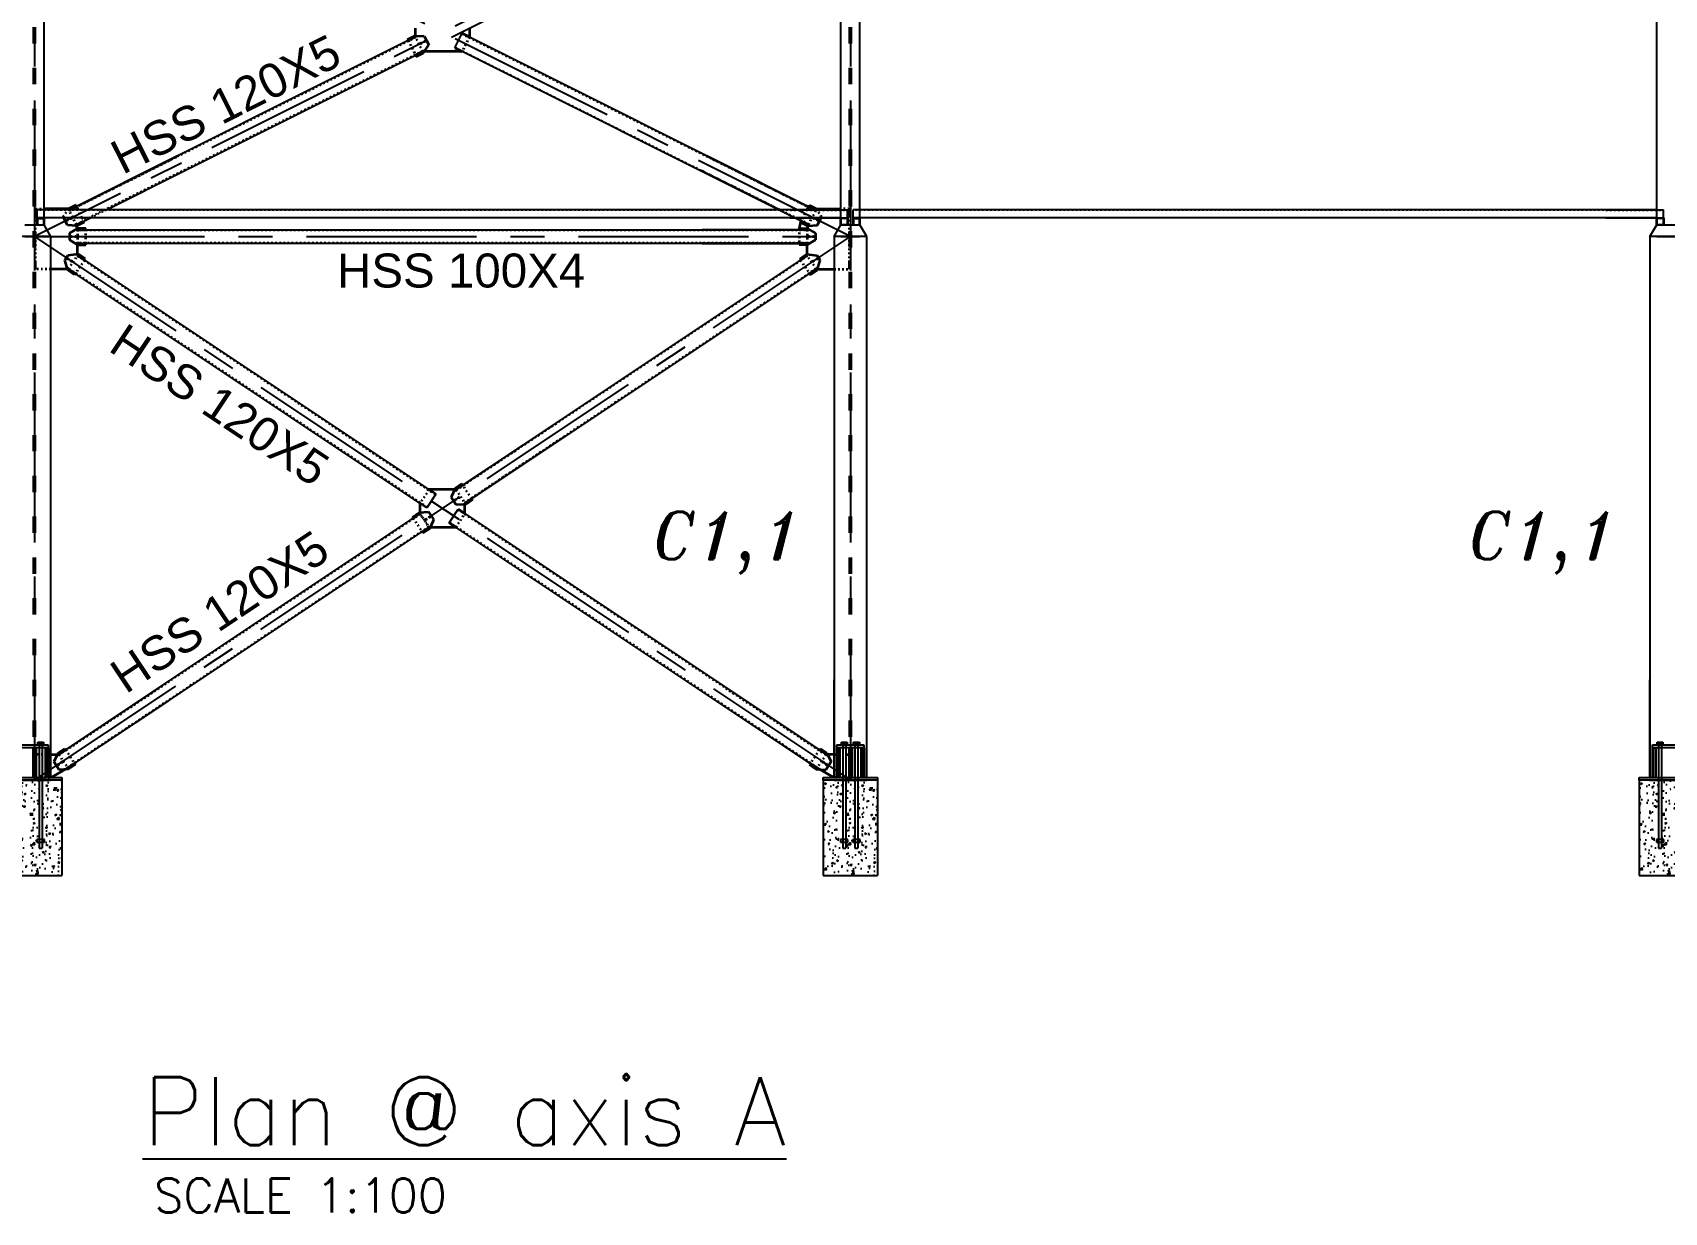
# Model space of a CAD drawing. Header units: inches. Extents: x -15 to 1885144, y -42615 to 866270.
# Drawn here: x 1666982 to 1678982, y -42615 to -33937 of the extents above; entities that cross this region are included whole.
import ezdxf
from ezdxf.enums import TextEntityAlignment as Align

# ---------------------------------------------------------------- set-up
doc = ezdxf.new("R2010")
doc.units = ezdxf.units.IN
doc.header["$LTSCALE"] = 100
doc.header["$MEASUREMENT"] = 0
for name, pattern in [('CENTER', [2, 1.25, -0.25, 0.25, -0.25]), ('dash line', [30, 12, -18]), ('PHANTOM2', [1.25, 0.625, -0.125, 0.125, -0.125, 0.125, -0.125])]:
    doc.linetypes.add(name, pattern=pattern)
for name, color, linetype in [('axis', 8, 'PHANTOM2'), ('bolt', 1, 'Continuous'), ('bracing', 6, 'Continuous'), ('layout', 7, 'Continuous'), ('pedestal', 9, 'Continuous'), ('purlins', 4, 'Continuous'), ('sections', 3, 'Continuous'), ('text', 3, 'Continuous')]:
    doc.layers.add(name, color=color, linetype=linetype)
doc.layers.add('gusset plate', color=1, linetype='Continuous', lineweight=35)
doc.layers.add('weld', color=2, linetype='Continuous', lineweight=35)
doc.styles.add('LEROY100', font='simplex.shx')
doc.styles.get("Standard").update_dxf_attribs({"font": 'arial.ttf'})
doc.styles.add('T45', font='simplex.shx', dxfattribs={"height": 4.5})
doc.styles.add('TEXT-3', font='ITALICT.shx', dxfattribs={"height": 350})
pattern_1 = [(45, (793036.16079, -96278.5283), (-0.088388347648, 0.088388347648), [])]

# ---------------------------------------------------------------- blocks, each defined once
blk = doc.blocks.new('*U1041')
at = {"layer": 'text', "linetype": 'Continuous', "style": 'TEXT-3'}
for s, p in [('C1,3', (-617, 5050)), ('C1,2', (-617, 407)), ('C1,1', (-617, -5334))]:
    blk.add_text(s, height=350, dxfattribs=at).set_placement(p)
blk = doc.blocks.new('*U1042')
at = {"layer": 'text', "color": 0, "linetype": 'ByBlock', "lineweight": -2, "transparency": 16777216}
for p in [(30000, 0), (36000, 0)]:
    blk.add_blockref('*U1041', p, dxfattribs=at)

msp = doc.modelspace()

# ---------------------------------------------------------------- hatches: boundary and pattern name
at = {"layer": 'bolt', "ltscale": 10}
h = msp.add_hatch(dxfattribs=at)
h.set_pattern_fill('ANSI31', color=256)
h.set_pattern_definition([(45, (787036.16079, -96278.5283), (-0.088388347648, 0.088388347648), [])])
h.paths.add_polyline_path([(1667035.789, -35300.118), (1667045.789, -35300.118), (1667045.789, -35305.118), (1667035.789, -35305.118)])
h = msp.add_hatch(dxfattribs=at)
h.set_pattern_fill('ANSI31', color=256)
h.set_pattern_definition(pattern_1)
h.paths.add_polyline_path([(1672955.789, -35300.118), (1672945.789, -35300.118), (1672945.789, -35305.118), (1672955.789, -35305.118)])
h = msp.add_hatch(dxfattribs=at)
h.set_pattern_fill('ANSI31', color=256)
h.set_pattern_definition(pattern_1)
h.paths.add_polyline_path([(1673035.789, -35300.118), (1673045.789, -35300.118), (1673045.789, -35305.118), (1673035.789, -35305.118)])
h = msp.add_hatch(dxfattribs=at)
h.set_pattern_fill('ANSI31', color=256)
h.set_pattern_definition([(45, (799036.16079, -96278.5283), (-0.088388347648, 0.088388347648), [])])
h.paths.add_polyline_path([(1678955.789, -35300.118), (1678945.789, -35300.118), (1678945.789, -35305.118), (1678955.789, -35305.118)])
at = {"layer": 'pedestal', "ltscale": 10}
h = msp.add_hatch(dxfattribs=at)
h.set_pattern_fill('AR-CONC', color=256, scale=19)
h.set_pattern_definition([(50, (718714.38, -80412.62), (136.279435, -11.922906), [14.25, -156.75]), (355, (718714.38, -80412.62), (-26.362753, 142.916505), [11.4, -125.4]), (100.451444, (718725.74, -80413.61), (109.91668, 130.993598), [12.110636, -133.217001]), (46.1842, (718714.38, -80374.62), (202.775853, -31.448663), [21.375, -235.125]), (96.635635, (718731.28, -80377.24), (177.58577, 185.082534), [18.165965, -199.825614]), (351.184164, (718714.38, -80374.62), (177.58577, 185.082534), [17.1, -188.1]), (21, (718733.38, -80384.12), (113.41234, -76.497589), [14.25, -156.75]), (326, (718733.38, -80384.12), (46.229913, 137.778509), [11.4, -125.4]), (71.451445, (718742.83, -80390.5), (159.642252, 61.280919), [12.110636, -133.217001]), (37.5, (718714.383, -80412.62), (2.3103725, 63.2498322), [0, -123.88, 0, -127.3, 0, -125.875]), (7.5, (718714.38, -80412.62), (49.983212, 74.9382253), [0, -72.58, 0, -121.03, 0, -47.975]), (327.5, (718672.013, -80412.62), (101.426263, -4.2854256), [0, -47.5, 0, -148.2, 0, -196.65]), (317.5, (718653.01, -80412.62), (110.805372, 19.019947), [0, -61.75, 0, -98.42, 0, -139.65])])
h.paths.add_polyline_path([(1666939.789, -39436.72), (1666795.789, -39436.72), (1666795.789, -40136.72), (1667195.789, -40136.72), (1667195.789, -39436.72), (1667051.789, -39436.72), (1667051.789, -39871.72), (1667068.289, -39871.72), (1667068.289, -39891.72), (1667051.789, -39891.72), (1667051.789, -39936.72), (1667029.789, -39936.72), (1667029.789, -39891.72), (1667013.289, -39891.72), (1667013.289, -39871.72), (1667029.789, -39871.72), (1667029.789, -39436.72), (1666961.789, -39436.72), (1666961.789, -39871.72), (1666978.289, -39871.72), (1666978.289, -39891.72), (1666961.789, -39891.72), (1666961.789, -39936.72), (1666939.789, -39936.72), (1666939.789, -39891.72), (1666923.289, -39891.72), (1666923.289, -39871.72), (1666939.789, -39871.72)])
h = msp.add_hatch(dxfattribs=at)
h.set_pattern_fill('AR-CONC', color=256, scale=19)
h.set_pattern_definition([(50, (724714.38, -80412.62), (136.279435, -11.922906), [14.25, -156.75]), (355, (724714.38, -80412.62), (-26.362753, 142.916505), [11.4, -125.4]), (100.451444, (724725.74, -80413.61), (109.91668, 130.993598), [12.110636, -133.217001]), (46.1842, (724714.38, -80374.62), (202.775853, -31.448663), [21.375, -235.125]), (96.635635, (724731.28, -80377.24), (177.58577, 185.082534), [18.165965, -199.825614]), (351.184164, (724714.38, -80374.62), (177.58577, 185.082534), [17.1, -188.1]), (21, (724733.38, -80384.12), (113.41234, -76.497589), [14.25, -156.75]), (326, (724733.38, -80384.12), (46.229913, 137.778509), [11.4, -125.4]), (71.451445, (724742.83, -80390.5), (159.642252, 61.280919), [12.110636, -133.217001]), (37.5, (724714.383, -80412.62), (2.3103725, 63.2498322), [0, -123.88, 0, -127.3, 0, -125.875]), (7.5, (724714.38, -80412.62), (49.983212, 74.9382253), [0, -72.58, 0, -121.03, 0, -47.975]), (327.5, (724672.013, -80412.62), (101.426263, -4.2854256), [0, -47.5, 0, -148.2, 0, -196.65]), (317.5, (724653.01, -80412.62), (110.805372, 19.019947), [0, -61.75, 0, -98.42, 0, -139.65])])
h.paths.add_polyline_path([(1672939.789, -39436.72), (1672795.789, -39436.72), (1672795.789, -40136.72), (1673195.789, -40136.72), (1673195.789, -39436.72), (1673051.789, -39436.72), (1673051.789, -39871.72), (1673068.289, -39871.72), (1673068.289, -39891.72), (1673051.789, -39891.72), (1673051.789, -39936.72), (1673029.789, -39936.72), (1673029.789, -39891.72), (1673013.289, -39891.72), (1673013.289, -39871.72), (1673029.789, -39871.72), (1673029.789, -39436.72), (1672961.789, -39436.72), (1672961.789, -39871.72), (1672978.289, -39871.72), (1672978.289, -39891.72), (1672961.789, -39891.72), (1672961.789, -39936.72), (1672939.789, -39936.72), (1672939.789, -39891.72), (1672923.289, -39891.72), (1672923.289, -39871.72), (1672939.789, -39871.72)])
h = msp.add_hatch(dxfattribs=at)
h.set_pattern_fill('AR-CONC', color=256, scale=19)
h.set_pattern_definition([(50, (730714.38, -80412.62), (136.279435, -11.922906), [14.25, -156.75]), (355, (730714.38, -80412.62), (-26.362753, 142.916505), [11.4, -125.4]), (100.451444, (730725.74, -80413.61), (109.91668, 130.993598), [12.110636, -133.217001]), (46.1842, (730714.38, -80374.62), (202.775853, -31.448663), [21.375, -235.125]), (96.635635, (730731.28, -80377.24), (177.58577, 185.082534), [18.165965, -199.825614]), (351.184164, (730714.38, -80374.62), (177.58577, 185.082534), [17.1, -188.1]), (21, (730733.38, -80384.12), (113.41234, -76.497589), [14.25, -156.75]), (326, (730733.38, -80384.12), (46.229913, 137.778509), [11.4, -125.4]), (71.451445, (730742.83, -80390.5), (159.642252, 61.280919), [12.110636, -133.217001]), (37.5, (730714.383, -80412.62), (2.3103725, 63.2498322), [0, -123.88, 0, -127.3, 0, -125.875]), (7.5, (730714.38, -80412.62), (49.983212, 74.9382253), [0, -72.58, 0, -121.03, 0, -47.975]), (327.5, (730672.013, -80412.62), (101.426263, -4.2854256), [0, -47.5, 0, -148.2, 0, -196.65]), (317.5, (730653.01, -80412.62), (110.805372, 19.019947), [0, -61.75, 0, -98.42, 0, -139.65])])
h.paths.add_polyline_path([(1678939.789, -39436.72), (1678795.789, -39436.72), (1678795.789, -40136.72), (1679195.789, -40136.72), (1679195.789, -39436.72), (1679051.789, -39436.72), (1679051.789, -39871.72), (1679068.289, -39871.72), (1679068.289, -39891.72), (1679051.789, -39891.72), (1679051.789, -39936.72), (1679029.789, -39936.72), (1679029.789, -39891.72), (1679013.289, -39891.72), (1679013.289, -39871.72), (1679029.789, -39871.72), (1679029.789, -39436.72), (1678961.789, -39436.72), (1678961.789, -39871.72), (1678978.289, -39871.72), (1678978.289, -39891.72), (1678961.789, -39891.72), (1678961.789, -39936.72), (1678939.789, -39936.72), (1678939.789, -39891.72), (1678923.289, -39891.72), (1678923.289, -39871.72), (1678939.789, -39871.72)])

# ---------------------------------------------------------------- linework, layer by layer
at = {"layer": 'axis', "linetype": 'CENTER', "ltscale": 10}
for p, q in [((1666995.789, -26436.72), (1666995.789, -39436.72)), ((1672995.789, -26436.72), (1672995.789, -39436.72)), ((1672995.789, -35436.72), (1666995.789, -32436.72)), ((1672995.789, -32436.72), (1666995.789, -35436.72)), ((1666995.789, -35436.72), (1672995.789, -35436.72)), ((1666995.789, -39436.72), (1672995.789, -35436.72)), ((1666995.789, -35436.72), (1672995.789, -39436.72))]:
    msp.add_line(p, q, dxfattribs=at)
at = {"layer": 'bolt', "ltscale": 10}
for p, q in [((1667035.789, -35305.118), (1667035.789, -35300.118)), ((1667045.789, -35305.118), (1667045.789, -35300.118)), ((1672945.789, -35305.118), (1672945.789, -35300.118)), ((1672955.789, -35305.118), (1672955.789, -35300.118)), ((1673035.789, -35305.118), (1673035.789, -35300.118)), ((1673045.789, -35305.118), (1673045.789, -35300.118)), ((1678945.789, -35305.118), (1678945.789, -35300.118)), ((1678955.789, -35305.118), (1678955.789, -35300.118)), ((1667195, -39304.378), (1667170.011, -39320.979)), ((1667207.494, -39296.078), (1667195, -39304.378)), ((1672784.084, -39296.078), (1672796.578, -39304.378)), ((1672796.578, -39304.378), (1672821.566, -39320.979))]:
    msp.add_line(p, q, dxfattribs=at)
at = {"layer": 'bolt'}
for p, q in [((1667019.789, -39176.72), (1667019.789, -39156.72)), ((1667019.789, -39156.72), (1667061.789, -39156.72)), ((1667029.789, -39176.72), (1667019.789, -39176.72)), ((1667029.789, -39156.72), (1667029.789, -39176.72)), ((1667040.789, -39156.72), (1667040.789, -39176.72)), ((1667051.789, -39156.72), (1667051.789, -39176.72)), ((1667061.789, -39156.72), (1667061.789, -39176.72)), ((1672929.789, -39176.72), (1672929.789, -39156.72)), ((1672929.789, -39156.72), (1672971.789, -39156.72)), ((1672939.789, -39176.72), (1672929.789, -39176.72)), ((1672939.789, -39156.72), (1672939.789, -39176.72)), ((1672950.789, -39156.72), (1672950.789, -39176.72)), ((1672961.789, -39156.72), (1672961.789, -39176.72)), ((1672971.789, -39156.72), (1672971.789, -39176.72)), ((1673019.789, -39176.72), (1673019.789, -39156.72)), ((1673019.789, -39156.72), (1673061.789, -39156.72)), ((1673029.789, -39176.72), (1673019.789, -39176.72)), ((1673029.789, -39156.72), (1673029.789, -39176.72)), ((1673040.789, -39156.72), (1673040.789, -39176.72)), ((1673051.789, -39156.72), (1673051.789, -39176.72)), ((1673061.789, -39156.72), (1673061.789, -39176.72)), ((1678929.789, -39176.72), (1678929.789, -39156.72)), ((1678929.789, -39156.72), (1678971.789, -39156.72)), ((1678939.789, -39176.72), (1678929.789, -39176.72)), ((1678939.789, -39156.72), (1678939.789, -39176.72)), ((1678950.789, -39156.72), (1678950.789, -39176.72)), ((1678961.789, -39156.72), (1678961.789, -39176.72)), ((1678971.789, -39156.72), (1678971.789, -39176.72)), ((1667029.789, -39436.72), (1667029.789, -39936.72)), ((1667051.789, -39436.72), (1667051.789, -39936.72)), ((1672939.789, -39436.72), (1672939.789, -39936.72)), ((1672961.789, -39436.72), (1672961.789, -39936.72)), ((1673029.789, -39436.72), (1673029.789, -39936.72)), ((1673051.789, -39436.72), (1673051.789, -39936.72)), ((1678939.789, -39436.72), (1678939.789, -39936.72)), ((1678961.789, -39436.72), (1678961.789, -39936.72)), ((1667068.289, -39871.72), (1667013.289, -39871.72)), ((1667013.289, -39871.72), (1667013.289, -39891.72)), ((1667013.289, -39891.72), (1667068.289, -39891.72)), ((1667029.789, -39936.72), (1667051.789, -39936.72)), ((1667068.289, -39891.72), (1667068.289, -39871.72)), ((1672978.289, -39871.72), (1672923.289, -39871.72)), ((1672923.289, -39871.72), (1672923.289, -39891.72)), ((1672923.289, -39891.72), (1672978.289, -39891.72)), ((1672939.789, -39936.72), (1672961.789, -39936.72)), ((1672978.289, -39891.72), (1672978.289, -39871.72)), ((1673068.289, -39871.72), (1673013.289, -39871.72)), ((1673013.289, -39871.72), (1673013.289, -39891.72)), ((1673013.289, -39891.72), (1673068.289, -39891.72)), ((1673029.789, -39936.72), (1673051.789, -39936.72)), ((1673068.289, -39891.72), (1673068.289, -39871.72)), ((1678978.289, -39871.72), (1678923.289, -39871.72)), ((1678923.289, -39871.72), (1678923.289, -39891.72)), ((1678923.289, -39891.72), (1678978.289, -39891.72)), ((1678939.789, -39936.72), (1678961.789, -39936.72)), ((1678978.289, -39891.72), (1678978.289, -39871.72))]:
    msp.add_line(p, q, dxfattribs=at)
at = {"layer": 'bolt', "linetype": 'dash line'}
for p, q in [((1667029.789, -39176.72), (1667029.789, -39436.72)), ((1667051.789, -39176.72), (1667051.789, -39436.72)), ((1672939.789, -39176.72), (1672939.789, -39436.72)), ((1672961.789, -39176.72), (1672961.789, -39436.72)), ((1673029.789, -39176.72), (1673029.789, -39436.72)), ((1673051.789, -39176.72), (1673051.789, -39436.72)), ((1678939.789, -39176.72), (1678939.789, -39436.72)), ((1678961.789, -39176.72), (1678961.789, -39436.72))]:
    msp.add_line(p, q, dxfattribs=at)
at = {"layer": 'bolt', "ltscale": 10}
for centre in [(1669838.208, -34015.511), (1669865.041, -34002.094), (1667236.537, -35316.347), (1667263.369, -35302.93), (1672728.208, -35302.93), (1672755.041, -35316.347), (1667267.774, -35436.72), (1667297.774, -35436.72), (1672693.803, -35436.72), (1672723.803, -35436.72), (1667242.048, -35600.888), (1667267.007, -35617.532), (1672724.571, -35617.532), (1672749.53, -35600.888), (1670090.654, -37373.477), (1670115.616, -37356.836), (1669875.962, -37516.605), (1669900.924, -37499.964), (1667170.011, -39320.979), (1667195, -39304.378), (1672796.578, -39304.378), (1672821.566, -39320.979)]:
    msp.add_circle(centre, 5, dxfattribs=at)
at = {"layer": 'bracing', "ltscale": 10}
for p, q in [((1670062.871, -33970.261), (1672407.158, -32798.118)), ((1670086.287, -34049.052), (1670139.953, -33941.72)), ((1669744.294, -33995.386), (1667303.619, -35215.724)), ((1672468.42, -35240.118), (1670139.953, -34075.884)), ((1670193.619, -33968.553), (1672687.959, -35215.724)), ((1667523.158, -35240.118), (1669797.959, -34102.717)), ((1668047.412, -34843.827), (1667249.953, -35242.556)), ((1671944.166, -34843.827), (1672741.625, -35242.556)), ((1667519.158, -35242.118), (1668101.077, -34951.158)), ((1672687.959, -35349.888), (1671890.5, -34951.158)), ((1667303.619, -35349.888), (1667407.158, -35298.118)), ((1667312.774, -35386.72), (1672678.803, -35386.72)), ((1672678.803, -35386.72), (1671906.527, -35386.72)), ((1672678.803, -35486.72), (1667312.774, -35486.72)), ((1671906.527, -35486.72), (1672678.803, -35486.72)), ((1667312.774, -35575.923), (1669896.779, -37298.592)), ((1672678.803, -35575.923), (1670144.733, -37265.303)), ((1669830.204, -37398.431), (1667246.21, -35675.769)), ((1670211.297, -37365.149), (1672745.367, -35675.769)), ((1669204.842, -36837.311), (1669946.686, -37331.874)), ((1670836.659, -36804.029), (1670094.814, -37298.592)), ((1669880.122, -37431.72), (1669138.278, -36937.157)), ((1670161.378, -37398.438), (1670903.223, -36903.875)), ((1669946.686, -37331.874), (1669880.122, -37431.72)), ((1669830.199, -37475.002), (1667223.988, -39212.476)), ((1670044.891, -37541.566), (1670111.455, -37441.72)), ((1672701.187, -39312.43), (1670044.891, -37541.566)), ((1670111.455, -37441.72), (1672767.589, -39212.476)), ((1667290.391, -39312.43), (1669896.763, -37574.848)), ((1667916.937, -38752.739), (1667174.293, -39246.101)), ((1672074.641, -38752.739), (1672817.285, -39246.101)), ((1667240.695, -39346.055), (1667983.339, -38852.693)), ((1672750.883, -39346.055), (1672008.239, -38852.693))]:
    msp.add_line(p, q, dxfattribs=at)
at = {"layer": 'bracing', "linetype": 'dash line', "ltscale": 0.01}
for p, q in [((1670137.717, -33946.193), (1672685.723, -35220.196)), ((1669800.195, -33973.025), (1667305.855, -35220.196)), ((1669849.389, -34071.412), (1667511.978, -35240.118)), ((1669851.625, -34075.884), (1669797.959, -33968.553)), ((1670088.523, -34044.58), (1672479.6, -35240.118)), ((1667252.189, -35247.028), (1668049.648, -34848.299)), ((1672739.389, -35247.028), (1671941.93, -34848.299)), ((1667507.978, -35242.118), (1668098.841, -34946.686)), ((1672690.195, -35345.415), (1671892.736, -34946.686)), ((1667507.978, -35242.118), (1667355.048, -35318.583)), ((1667407.158, -35298.118), (1667519.158, -35242.118)), ((1667312.774, -35390.72), (1672678.803, -35390.72)), ((1672678.803, -35390.72), (1671906.527, -35390.72)), ((1672678.803, -35482.72), (1667312.774, -35482.72)), ((1671906.527, -35482.72), (1672678.803, -35482.72)), ((1667310.001, -35580.083), (1669893.995, -37302.746)), ((1672681.577, -35580.083), (1670147.506, -37269.464)), ((1667248.984, -35671.609), (1669832.978, -37394.271)), ((1672742.594, -35671.609), (1670208.523, -37360.989)), ((1670097.588, -37302.753), (1670839.432, -36808.19)), ((1669882.896, -37427.56), (1669141.051, -36932.997)), ((1669943.913, -37336.035), (1669202.068, -36841.472)), ((1670158.605, -37394.278), (1670900.449, -36899.715)), ((1670094.814, -37298.592), (1670161.378, -37398.438)), ((1669832.973, -37479.163), (1667226.755, -39216.641)), ((1669896.763, -37574.848), (1669830.199, -37475.002)), ((1670047.665, -37537.406), (1672703.954, -39308.265)), ((1670108.682, -37445.881), (1672764.823, -39216.641)), ((1669893.99, -37570.688), (1667287.624, -39308.265)), ((1667177.06, -39250.266), (1667919.703, -38756.904)), ((1672814.518, -39250.266), (1672071.874, -38756.904)), ((1667237.928, -39341.89), (1667980.572, -38848.528)), ((1672753.649, -39341.89), (1672011.006, -38848.528))]:
    msp.add_line(p, q, dxfattribs=at)
at = {"layer": 'gusset plate', "ltscale": 10}
for p, q in [((1669739.821, -33986.442), (1669793.487, -33959.609)), ((1669793.487, -33959.609), (1669862.374, -33963.219)), ((1669797.959, -33968.553), (1669797.959, -33904.888)), ((1670193.619, -33904.888), (1670193.619, -33968.553)), ((1669744.294, -33995.386), (1669739.821, -33986.442)), ((1670139.953, -34075.884), (1669851.625, -34075.884)), ((1669856.097, -34084.829), (1669894.541, -34027.553)), ((1669862.374, -33963.219), (1669894.541, -34027.553)), ((1669797.959, -34102.717), (1669802.431, -34111.662)), ((1669802.431, -34111.662), (1669856.097, -34084.829)), ((1667245.481, -35233.612), (1667065.789, -35233.612)), ((1667245.481, -35233.612), (1667239.957, -35242.118)), ((1667299.146, -35206.779), (1667245.481, -35233.612)), ((1667249.953, -35242.556), (1667245.481, -35233.612)), ((1667252.189, -35247.028), (1667249.953, -35242.556)), ((1667303.619, -35215.724), (1667299.146, -35206.779)), ((1667303.619, -35215.724), (1667316.816, -35242.118)), ((1672687.959, -35215.724), (1672674.762, -35242.118)), ((1672687.959, -35215.724), (1672692.431, -35206.779)), ((1672692.431, -35206.779), (1672746.097, -35233.612)), ((1672739.389, -35247.028), (1672741.625, -35242.556)), ((1672741.625, -35242.556), (1672746.097, -35233.612)), ((1672746.097, -35233.612), (1672925.789, -35233.612)), ((1672746.097, -35233.612), (1672751.621, -35242.118)), ((1667238.66, -35354.135), (1667207.58, -35291.974)), ((1667308.091, -35358.832), (1667238.66, -35354.135)), ((1667312.774, -35376.72), (1667252.774, -35411.361)), ((1667312.774, -35386.72), (1667303.619, -35349.888)), ((1667361.756, -35331.999), (1667308.091, -35358.832)), ((1667372.774, -35376.72), (1667312.774, -35376.72)), ((1667357.284, -35323.055), (1667361.756, -35331.999)), ((1667372.774, -35386.72), (1667372.774, -35376.72)), ((1672618.803, -35376.72), (1672678.803, -35376.72)), ((1672629.821, -35331.999), (1672683.487, -35358.832)), ((1672678.803, -35386.72), (1672687.959, -35349.888)), ((1672678.803, -35376.72), (1672738.803, -35411.361)), ((1672683.487, -35358.832), (1672752.917, -35354.135)), ((1672752.917, -35354.135), (1672783.998, -35291.974)), ((1667252.774, -35411.361), (1667252.774, -35462.079)), ((1667312.774, -35496.72), (1667252.774, -35462.079)), ((1667312.774, -35575.923), (1667312.774, -35486.72)), ((1667312.774, -35496.72), (1667372.774, -35496.72)), ((1667372.774, -35496.72), (1667372.774, -35486.72)), ((1672678.803, -35496.72), (1672618.803, -35496.72)), ((1672678.803, -35496.72), (1672738.803, -35462.079)), ((1672678.803, -35575.923), (1672678.803, -35486.72)), ((1672738.803, -35411.361), (1672738.803, -35462.079)), ((1667240.777, -35575.753), (1667218.359, -35609.379)), ((1667240.637, -35684.092), (1667218.359, -35609.379)), ((1667318.321, -35567.602), (1667240.777, -35575.753)), ((1667368.244, -35600.884), (1667318.321, -35567.602)), ((1667362.697, -35609.205), (1667368.244, -35600.884)), ((1672623.333, -35600.884), (1672673.256, -35567.602)), ((1672673.256, -35567.602), (1672750.801, -35575.753)), ((1672750.801, -35575.753), (1672773.219, -35609.379)), ((1672750.94, -35684.092), (1672773.219, -35609.379)), ((1667246.21, -35675.769), (1667115.789, -35675.769)), ((1667290.586, -35717.371), (1667240.63, -35684.067)), ((1667296.133, -35709.051), (1667290.586, -35717.371)), ((1672695.444, -35709.051), (1672700.991, -35717.371)), ((1672700.991, -35717.371), (1672750.948, -35684.067)), ((1672745.367, -35675.769), (1672875.789, -35675.769)), ((1670094.814, -37298.592), (1669896.763, -37298.592)), ((1670089.267, -37290.272), (1670058.801, -37352.738)), ((1670139.19, -37256.99), (1670089.267, -37290.272)), ((1670144.737, -37265.31), (1670139.19, -37256.99)), ((1669830.199, -37398.438), (1669830.199, -37475.002)), ((1670058.801, -37352.738), (1670097.546, -37410.857)), ((1670166.925, -37406.759), (1670097.546, -37410.857)), ((1670161.378, -37475.002), (1670161.378, -37398.438)), ((1670216.848, -37373.477), (1670166.925, -37406.759)), ((1670211.301, -37365.156), (1670216.848, -37373.477)), ((1669774.729, -37499.964), (1669824.652, -37466.682)), ((1669780.276, -37508.284), (1669774.729, -37499.964)), ((1669824.652, -37466.682), (1669894.032, -37462.584)), ((1669894.032, -37462.584), (1669932.777, -37520.703)), ((1669902.31, -37583.169), (1669932.777, -37520.703)), ((1669846.84, -37608.13), (1669852.387, -37616.451)), ((1669852.387, -37616.451), (1669902.31, -37583.169)), ((1669896.763, -37574.848), (1670094.814, -37574.848)), ((1667168.759, -39237.772), (1667137.641, -39299.361)), ((1667218.736, -39204.57), (1667168.759, -39237.772)), ((1667224.27, -39212.9), (1667218.736, -39204.57)), ((1672767.308, -39212.9), (1672772.842, -39204.57)), ((1672772.842, -39204.57), (1672822.818, -39237.772)), ((1672822.818, -39237.772), (1672853.936, -39299.361)), ((1667115.789, -39246.101), (1667174.293, -39246.101)), ((1667137.641, -39299.361), (1667177.393, -39359.198)), ((1667246.229, -39354.384), (1667177.393, -39359.198)), ((1667296.206, -39321.183), (1667246.229, -39354.384)), ((1672700.906, -39312.854), (1672695.372, -39321.183)), ((1672695.372, -39321.183), (1672745.349, -39354.384)), ((1672745.349, -39354.384), (1672814.185, -39359.198)), ((1672853.936, -39299.361), (1672814.185, -39359.198)), ((1672875.789, -39246.101), (1672817.285, -39246.101))]:
    msp.add_line(p, q, dxfattribs=at)
at = {"layer": 'gusset plate', "linetype": 'dash line', "ltscale": 0.01}
for p, q in [((1669744.294, -33995.386), (1669797.959, -34102.717)), ((1669851.625, -34075.884), (1669797.959, -33968.553)), ((1670193.619, -33968.553), (1670139.953, -34075.884)), ((1667003.289, -35233.612), (1667065.789, -35233.612)), ((1667207.58, -35291.974), (1667239.957, -35242.118)), ((1667276.786, -35296.222), (1667252.189, -35247.028)), ((1667344.816, -35298.118), (1667316.816, -35242.118)), ((1672661.126, -35269.389), (1672634.294, -35323.055)), ((1672739.389, -35247.028), (1672714.792, -35296.222)), ((1672783.998, -35291.974), (1672751.621, -35242.118)), ((1672988.289, -35233.612), (1672925.789, -35233.612)), ((1667003.289, -35625.769), (1667003.289, -35283.612)), ((1667303.619, -35349.888), (1667276.786, -35296.222)), ((1667312.774, -35386.72), (1667312.774, -35486.72)), ((1667344.816, -35298.118), (1667357.284, -35323.055)), ((1667372.774, -35486.72), (1667372.774, -35386.72)), ((1672618.803, -35376.72), (1672618.803, -35496.72)), ((1672629.821, -35331.999), (1672634.294, -35323.055)), ((1672678.803, -35386.72), (1672678.803, -35486.72)), ((1672687.959, -35349.888), (1672714.792, -35296.222)), ((1672988.289, -35625.769), (1672988.289, -35283.612)), ((1667246.21, -35675.769), (1667312.774, -35575.923)), ((1667362.697, -35609.205), (1667296.133, -35709.051)), ((1672628.88, -35609.205), (1672695.444, -35709.051)), ((1672745.367, -35675.769), (1672678.803, -35575.923)), ((1667115.789, -35675.769), (1667003.289, -35675.769)), ((1672875.789, -35675.769), (1672988.289, -35675.769)), ((1669896.763, -37298.592), (1669830.199, -37398.438)), ((1670094.814, -37298.592), (1670161.378, -37398.438)), ((1670211.301, -37365.156), (1670144.737, -37265.31)), ((1669780.276, -37508.284), (1669846.84, -37608.13)), ((1669830.199, -37475.002), (1669896.763, -37574.848)), ((1670094.814, -37574.848), (1670161.378, -37475.002)), ((1667224.27, -39212.9), (1667296.206, -39321.183)), ((1672767.308, -39212.9), (1672700.906, -39312.854)), ((1667115.789, -39246.101), (1667003.289, -39246.101)), ((1667003.289, -39296.101), (1667003.289, -39366.72)), ((1667174.293, -39246.101), (1667240.695, -39346.055)), ((1672817.285, -39246.101), (1672750.883, -39346.055)), ((1672875.789, -39246.101), (1672988.289, -39246.101)), ((1672988.289, -39296.101), (1672988.289, -39366.72)), ((1667005.789, -39416.72), (1667115.789, -39416.72)), ((1672988.289, -39416.72), (1672875.789, -39416.72))]:
    msp.add_line(p, q, dxfattribs=at)
at = {"layer": 'gusset plate', "ltscale": 0.01}
for p, q in [((1672629.821, -35331.999), (1672618.803, -35376.72)), ((1672623.333, -35600.884), (1672628.88, -35609.205)), ((1667240.695, -39346.055), (1667118.299, -39416.72)), ((1672750.883, -39346.055), (1672873.279, -39416.72))]:
    msp.add_line(p, q, dxfattribs=at)
at = {"layer": 'layout', "linetype": 'dash line', "ltscale": 0.1}
for p, q in [((1666988.289, -39416.72), (1666988.289, -26136.72)), ((1667003.289, -39416.72), (1667003.289, -26136.72)), ((1672988.289, -39416.72), (1672988.289, -26136.72)), ((1673003.289, -39416.72), (1673003.289, -26136.72))]:
    msp.add_line(p, q, dxfattribs=at)
at = {"layer": 'layout', "ltscale": 0.01}
for p, q in [((1667065.789, -35350.118), (1667065.789, -30436.72)), ((1672925.789, -35350.118), (1672925.789, -30436.72)), ((1673065.789, -35350.118), (1673065.789, -30436.72)), ((1678925.789, -35350.118), (1678925.789, -30436.72)), ((1666925.789, -35350.118), (1667065.789, -35350.118)), ((1667115.789, -35436.72), (1667065.789, -35350.118)), ((1672875.789, -35436.72), (1672925.789, -35350.118)), ((1672925.789, -35350.118), (1673065.789, -35350.118)), ((1673115.789, -35436.72), (1673065.789, -35350.118)), ((1678875.789, -35436.72), (1678925.789, -35350.118)), ((1678925.789, -35350.118), (1679065.789, -35350.118)), ((1666925.789, -35436.72), (1667065.789, -35436.72)), ((1672925.789, -35436.72), (1673065.789, -35436.72)), ((1678925.789, -35436.72), (1679065.789, -35436.72))]:
    msp.add_line(p, q, dxfattribs=at)
at = {"layer": 'layout', "ltscale": 10}
for p, q in [((1667115.789, -35436.72), (1666875.789, -35436.72)), ((1667115.789, -39416.72), (1667115.789, -35436.72)), ((1673115.789, -35436.72), (1672875.789, -35436.72)), ((1672875.789, -35436.72), (1672875.789, -39416.72)), ((1673115.789, -39416.72), (1673115.789, -35436.72)), ((1679115.789, -35436.72), (1678875.789, -35436.72)), ((1678875.789, -35436.72), (1678875.789, -39416.72)), ((1666875.789, -39436.72), (1667115.789, -39436.72)), ((1672875.789, -39436.72), (1673115.789, -39436.72)), ((1678875.789, -39436.72), (1679115.789, -39436.72))]:
    msp.add_line(p, q, dxfattribs=at)
at = {"layer": 'pedestal', "ltscale": 10}
for p, q in [((1667195.789, -39436.72), (1667195.789, -40136.72)), ((1672795.789, -39436.72), (1672795.789, -40136.72)), ((1673195.789, -39436.72), (1673195.789, -40136.72)), ((1678795.789, -39436.72), (1678795.789, -40136.72)), ((1666795.789, -40136.72), (1667195.789, -40136.72)), ((1672795.789, -40136.72), (1673195.789, -40136.72)), ((1678795.789, -40136.72), (1679195.789, -40136.72))]:
    msp.add_line(p, q, dxfattribs=at)
at = {"layer": 'purlins', "ltscale": 10}
for p, q in [((1672925.789, -35240.118), (1667003.289, -35240.118)), ((1667015.789, -35300.118), (1667015.789, -35240.118)), ((1672551.836, -35240.118), (1672975.789, -35240.118)), ((1672975.789, -35300.118), (1672975.789, -35240.118)), ((1678925.789, -35240.118), (1673015.789, -35240.118)), ((1673015.789, -35300.118), (1673015.789, -35240.118)), ((1678551.836, -35240.118), (1678975.789, -35240.118)), ((1678975.789, -35300.118), (1678975.789, -35240.118)), ((1672925.789, -35300.118), (1667003.289, -35300.118)), ((1667065.789, -35300.118), (1667015.789, -35300.118)), ((1667015.789, -35300.118), (1667015.789, -35305.118)), ((1667015.789, -35305.118), (1667065.789, -35305.118)), ((1667015.789, -35305.118), (1667015.789, -35350.118)), ((1667015.789, -35350.118), (1667065.789, -35350.118)), ((1667065.789, -35305.118), (1667065.789, -35300.118)), ((1667065.789, -35350.118), (1667065.789, -35305.118)), ((1672551.836, -35300.118), (1672975.789, -35300.118)), ((1672925.789, -35300.118), (1672975.789, -35300.118)), ((1672925.789, -35305.118), (1672925.789, -35300.118)), ((1672975.789, -35305.118), (1672925.789, -35305.118)), ((1672925.789, -35350.118), (1672925.789, -35305.118)), ((1672975.789, -35350.118), (1672925.789, -35350.118)), ((1672975.789, -35300.118), (1672975.789, -35305.118)), ((1672975.789, -35305.118), (1672975.789, -35350.118)), ((1678925.789, -35300.118), (1673015.789, -35300.118)), ((1673065.789, -35300.118), (1673015.789, -35300.118)), ((1673015.789, -35300.118), (1673015.789, -35305.118)), ((1673015.789, -35305.118), (1673065.789, -35305.118)), ((1673015.789, -35305.118), (1673015.789, -35350.118)), ((1673015.789, -35350.118), (1673065.789, -35350.118)), ((1673065.789, -35305.118), (1673065.789, -35300.118)), ((1673065.789, -35350.118), (1673065.789, -35305.118)), ((1678551.836, -35300.118), (1678975.789, -35300.118)), ((1678925.789, -35300.118), (1678975.789, -35300.118)), ((1678925.789, -35305.118), (1678925.789, -35300.118)), ((1678975.789, -35305.118), (1678925.789, -35305.118)), ((1678925.789, -35350.118), (1678925.789, -35305.118)), ((1678975.789, -35350.118), (1678925.789, -35350.118)), ((1678975.789, -35300.118), (1678975.789, -35305.118)), ((1678975.789, -35305.118), (1678975.789, -35350.118))]:
    msp.add_line(p, q, dxfattribs=at)
at = {"layer": 'purlins', "linetype": 'dash line', "ltscale": 0.01}
for p, q in [((1672925.789, -35242.118), (1667003.289, -35242.118)), ((1672551.836, -35242.118), (1672975.789, -35242.118)), ((1678925.789, -35242.118), (1673015.789, -35242.118)), ((1678551.836, -35242.118), (1678975.789, -35242.118)), ((1672925.789, -35298.118), (1667003.289, -35298.118)), ((1672551.836, -35298.118), (1672975.789, -35298.118)), ((1678925.789, -35298.118), (1673015.789, -35298.118)), ((1678551.836, -35298.118), (1678975.789, -35298.118))]:
    msp.add_line(p, q, dxfattribs=at)
at = {"layer": 'sections'}
for p, q in [((1667115.789, -39416.72), (1667115.789, -38698.273)), ((1672875.789, -39416.72), (1672875.789, -38698.273)), ((1673115.789, -39416.72), (1673115.789, -38698.273)), ((1678875.789, -39416.72), (1678875.789, -38698.273)), ((1666895.789, -39176.72), (1667095.789, -39176.72)), ((1667095.789, -39196.72), (1666895.789, -39196.72)), ((1666985.789, -39416.72), (1666985.789, -39196.72)), ((1666985.789, -39196.72), (1667005.789, -39196.72)), ((1667005.789, -39196.72), (1667005.789, -39416.72)), ((1667075.789, -39416.72), (1667075.789, -39196.72)), ((1667075.789, -39196.72), (1667095.789, -39196.72)), ((1667095.789, -39176.72), (1667095.789, -39196.72)), ((1667095.789, -39196.72), (1667095.789, -39416.72)), ((1672895.789, -39196.72), (1672895.789, -39176.72)), ((1672895.789, -39176.72), (1673095.789, -39176.72)), ((1672895.789, -39416.72), (1672895.789, -39196.72)), ((1672895.789, -39196.72), (1672915.789, -39196.72)), ((1673095.789, -39196.72), (1672895.789, -39196.72)), ((1672915.789, -39196.72), (1672915.789, -39416.72)), ((1672985.789, -39416.72), (1672985.789, -39196.72)), ((1672985.789, -39196.72), (1673005.789, -39196.72)), ((1673005.789, -39196.72), (1673005.789, -39416.72)), ((1673075.789, -39416.72), (1673075.789, -39196.72)), ((1673075.789, -39196.72), (1673095.789, -39196.72)), ((1673095.789, -39176.72), (1673095.789, -39196.72)), ((1673095.789, -39196.72), (1673095.789, -39416.72)), ((1678895.789, -39196.72), (1678895.789, -39176.72)), ((1678895.789, -39176.72), (1679095.789, -39176.72)), ((1678895.789, -39416.72), (1678895.789, -39196.72)), ((1678895.789, -39196.72), (1678915.789, -39196.72)), ((1679095.789, -39196.72), (1678895.789, -39196.72)), ((1678915.789, -39196.72), (1678915.789, -39416.72)), ((1666795.789, -39416.72), (1667195.789, -39416.72)), ((1667195.789, -39436.72), (1666795.789, -39436.72)), ((1667195.789, -39416.72), (1667195.789, -39436.72)), ((1672795.789, -39416.72), (1673195.789, -39416.72)), ((1672795.789, -39436.72), (1672795.789, -39416.72)), ((1673195.789, -39436.72), (1672795.789, -39436.72)), ((1673195.789, -39416.72), (1673195.789, -39436.72)), ((1678795.789, -39416.72), (1679195.789, -39416.72)), ((1678795.789, -39436.72), (1678795.789, -39416.72)), ((1679195.789, -39436.72), (1678795.789, -39436.72))]:
    msp.add_line(p, q, dxfattribs=at)
at = {"layer": 'weld', "ltscale": 10}
for p, q in [((1670139.953, -33941.72), (1670193.619, -33968.553)), ((1669797.959, -33968.553), (1669744.294, -33995.386)), ((1669851.625, -34075.884), (1669797.959, -34102.717)), ((1670086.287, -34049.052), (1670139.953, -34075.884)), ((1667003.289, -35233.612), (1667003.289, -35283.612)), ((1667249.953, -35242.556), (1667303.619, -35215.724)), ((1672741.625, -35242.556), (1672687.959, -35215.724)), ((1672988.289, -35233.612), (1672988.289, -35283.612)), ((1667015.789, -35300.118), (1667015.789, -35350.118)), ((1667065.789, -35350.118), (1667065.789, -35300.118)), ((1667303.619, -35349.888), (1667357.284, -35323.055)), ((1667312.774, -35386.72), (1667372.774, -35386.72)), ((1672678.803, -35386.72), (1672618.803, -35386.72)), ((1672687.959, -35349.888), (1672634.294, -35323.055)), ((1672925.789, -35350.118), (1672925.789, -35300.118)), ((1672975.789, -35300.118), (1672975.789, -35350.118)), ((1673015.789, -35300.118), (1673015.789, -35350.118)), ((1673065.789, -35350.118), (1673065.789, -35300.118)), ((1678925.789, -35350.118), (1678925.789, -35300.118)), ((1678975.789, -35300.118), (1678975.789, -35350.118)), ((1667312.774, -35486.72), (1667372.774, -35486.72)), ((1672678.803, -35486.72), (1672618.803, -35486.72)), ((1667003.289, -35675.769), (1667003.289, -35625.769)), ((1667312.774, -35575.923), (1667362.697, -35609.205)), ((1672678.803, -35575.923), (1672628.88, -35609.205)), ((1672988.289, -35675.769), (1672988.289, -35625.769)), ((1667246.21, -35675.769), (1667296.133, -35709.051)), ((1672745.367, -35675.769), (1672695.444, -35709.051)), ((1669946.686, -37331.874), (1669896.763, -37298.592)), ((1670094.814, -37298.592), (1670144.737, -37265.31)), ((1669880.122, -37431.72), (1669830.199, -37398.438)), ((1670161.378, -37398.438), (1670211.301, -37365.156)), ((1669780.276, -37508.284), (1669830.199, -37475.002)), ((1670044.891, -37541.566), (1670094.814, -37574.848)), ((1670111.455, -37441.72), (1670161.378, -37475.002)), ((1669846.84, -37608.13), (1669896.763, -37574.848)), ((1666985.789, -39196.72), (1666985.789, -39416.72)), ((1667005.789, -39196.72), (1667005.789, -39416.72)), ((1667075.789, -39196.72), (1667075.789, -39416.72)), ((1667095.789, -39196.72), (1667095.789, -39416.72)), ((1667174.293, -39246.101), (1667224.27, -39212.9)), ((1672817.285, -39246.101), (1672767.308, -39212.9)), ((1672895.789, -39196.72), (1672895.789, -39416.72)), ((1672915.789, -39196.72), (1672915.789, -39416.72)), ((1672985.789, -39196.72), (1672985.789, -39416.72)), ((1673005.789, -39196.72), (1673005.789, -39416.72)), ((1673075.789, -39196.72), (1673075.789, -39416.72)), ((1673095.789, -39196.72), (1673095.789, -39416.72)), ((1678895.789, -39196.72), (1678895.789, -39416.72)), ((1678915.789, -39196.72), (1678915.789, -39416.72)), ((1667003.289, -39246.101), (1667003.289, -39296.101)), ((1667240.695, -39346.055), (1667290.672, -39312.854)), ((1672750.883, -39346.055), (1672700.906, -39312.854)), ((1672988.289, -39246.101), (1672988.289, -39296.101)), ((1667003.289, -39366.72), (1667003.289, -39416.72)), ((1672988.289, -39416.72), (1672988.289, -39366.72))]:
    msp.add_line(p, q, dxfattribs=at)

# ---------------------------------------------------------------- block references
at = {"layer": 'text'}
msp.add_blockref('*U1042', (1642155.886, -32476.969), dxfattribs=at)

# ---------------------------------------------------------------- texts
at = {"layer": 'text', "style": 'T45'}
msp.add_text('%%UPlan @ axis A', height=500, dxfattribs=at).set_placement((1667790.156, -42120.652))
at = {"layer": 'text', "ltscale": 1000, "style": 'LEROY100'}
msp.add_text('SCALE 1:100', height=250, dxfattribs=at).set_placement((1668952.714, -42489.991), align=Align.MIDDLE)
at = {"layer": 'text', "ltscale": 0.3, "char_height": 250, "width": 2636.56185}
for insert, attachment_point, rotation in [((1667530.837, -34761.947), 1, 26.7750204), ((1667528.073, -36275.422), 7, 326.3099325), ((1667528.073, -38598.019), 1, 33.6900675)]:
    msp.add_mtext('HSS 120X5', dxfattribs=dict(at, insert=insert, attachment_point=attachment_point, rotation=rotation))
at = {"layer": 'text', "ltscale": 0.3, "insert": (1669220.92, -35561.652), "char_height": 250, "width": 2636.56185, "attachment_point": 1}
msp.add_mtext('HSS 100X4', dxfattribs=at)

doc.saveas('drawing.dxf')
